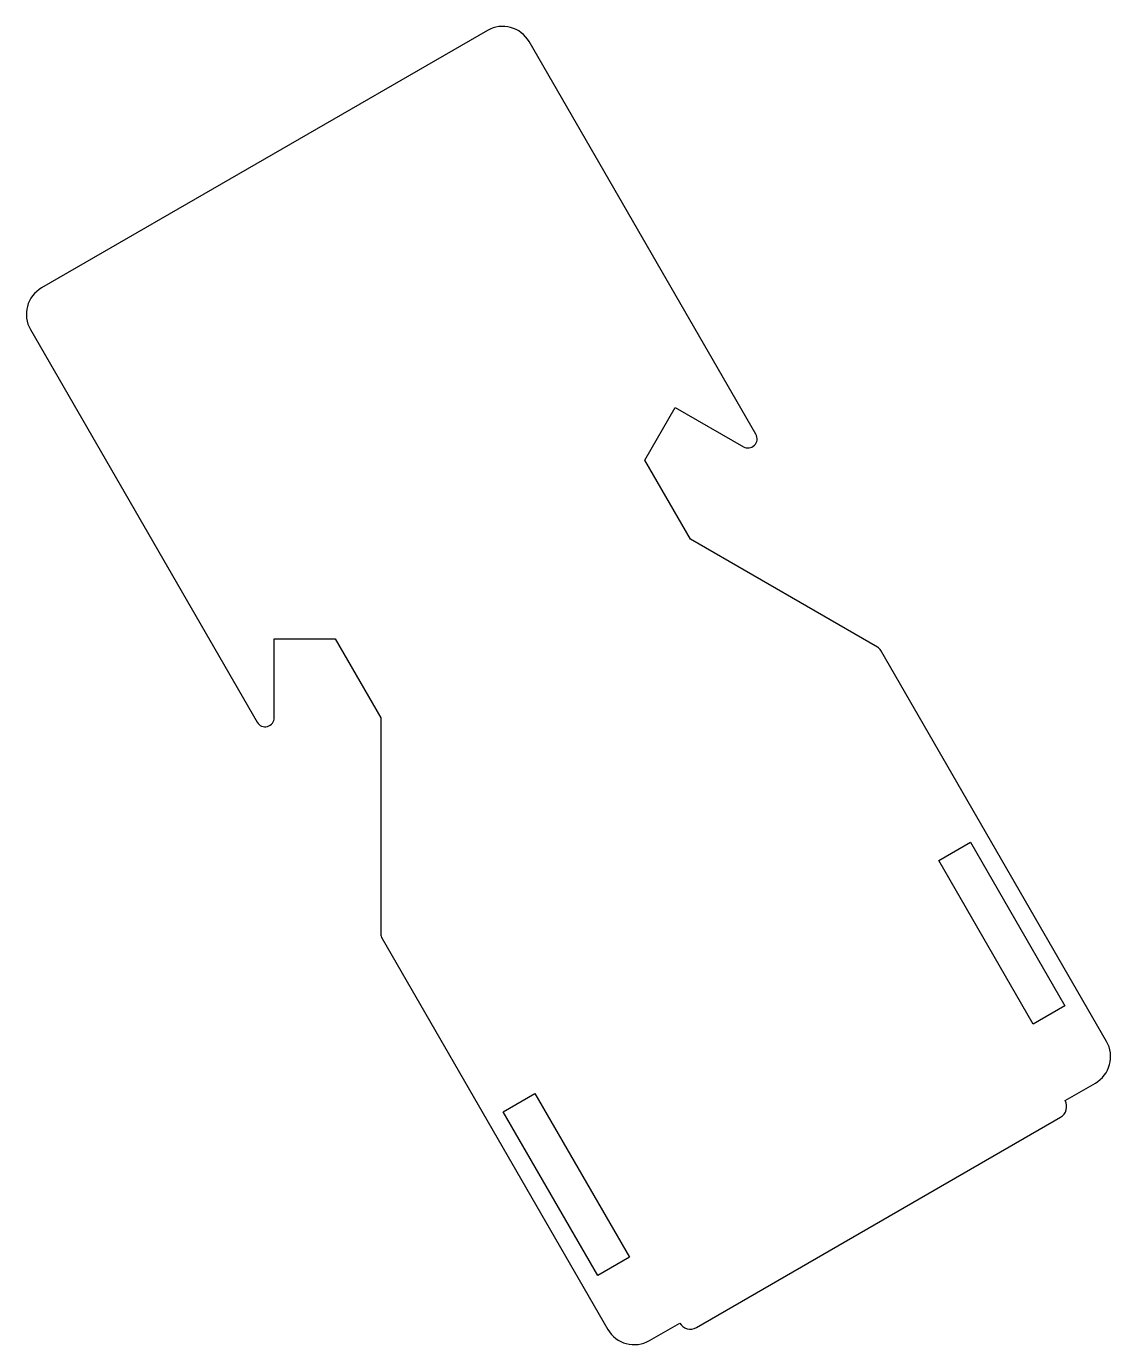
# Model space of a CAD drawing. Header units: millimetres. Extents: x -86 to 270, y -230 to 203.
import ezdxf

# ---------------------------------------------------------------- set-up
doc = ezdxf.new("R2010")
doc.units = ezdxf.units.MM

msp = doc.modelspace()

# ---------------------------------------------------------------- linework, layer by layer
msp.add_lwpolyline([(253.08, -155.34, 0.414214), (254.54, -149.88), (264.5, -144.13, 0.414214), (268.16, -130.47), (194.07, -2.14, 0.131652), (192.97, -1.04), (131.58, 34.4), (116.58, 60.38), (126.57, 77.7), (148.98, 64.76, 0.767327), (153.08, 68.86), (78.66, 197.75, 0.414214), (65, 201.41), (-81.36, 116.91, 0.414214), (-85.02, 103.25), (-10.6, -25.64, 0.767327), (-5, -24.14), (-5, 1.73), (14.99, 1.73), (29.99, -24.25), (29.99, -95.14, 0.131652), (30.39, -96.64), (104.48, -224.97, 0.414214), (118.14, -228.63), (128.1, -222.88, 0.414214), (133.57, -224.34)], format="xyb", close=True)
for points in [[(213.07, -71.05), (223.47, -65.05), (254.47, -118.75), (244.07, -124.75)], [(70.18, -153.55), (80.57, -147.55), (111.57, -201.25), (101.18, -207.25)]]:
    msp.add_lwpolyline(points, close=True)

doc.saveas('drawing.dxf')
